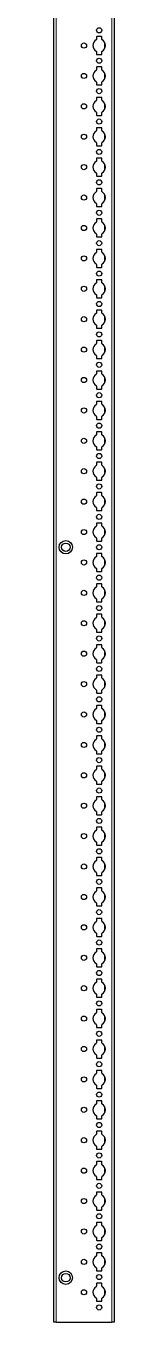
# Model space of a CAD drawing. Header units: millimetres. Extents: x -199 to 5225, y -1747 to 1507.
# Drawn here: x 4426 to 4475, y -852 to 214 of the extents above; entities that cross this region are included whole.
import ezdxf

# ---------------------------------------------------------------- set-up
doc = ezdxf.new("R2010")
doc.units = ezdxf.units.MM

msp = doc.modelspace()

# ---------------------------------------------------------------- linework, layer by layer
at = {"color": 7, "linetype": 'Continuous', "lineweight": 25}
for p, q in [((4425.51, -851.79), (4425.51, 1047.21)), ((4475.21, 1047.21), (4475.21, -851.79)), ((4460.56, 204.61), (4460.56, 202.73)), ((4464.66, 205.11), (4461.06, 205.11)), ((4465.16, 202.73), (4465.16, 204.61)), ((4460.56, 192.68), (4460.56, 190.81)), ((4465.16, 190.81), (4465.16, 192.68)), ((4461.06, 190.31), (4464.66, 190.31)), ((4460.56, 179.61), (4460.56, 177.73)), ((4464.66, 180.11), (4461.06, 180.11)), ((4465.16, 177.73), (4465.16, 179.61)), ((4460.56, 167.68), (4460.56, 165.81)), ((4461.06, 165.31), (4464.66, 165.31)), ((4465.16, 165.81), (4465.16, 167.68)), ((4460.56, 154.61), (4460.56, 152.73)), ((4464.66, 155.11), (4461.06, 155.11)), ((4465.16, 152.73), (4465.16, 154.61)), ((4460.56, 142.68), (4460.56, 140.81)), ((4461.06, 140.31), (4464.66, 140.31)), ((4465.16, 140.81), (4465.16, 142.68)), ((4460.56, 129.61), (4460.56, 127.73)), ((4464.66, 130.11), (4461.06, 130.11)), ((4465.16, 127.73), (4465.16, 129.61)), ((4460.56, 117.68), (4460.56, 115.81)), ((4465.16, 115.81), (4465.16, 117.68)), ((4461.06, 115.31), (4464.66, 115.31)), ((4460.56, 104.61), (4460.56, 102.73)), ((4464.66, 105.11), (4461.06, 105.11)), ((4465.16, 102.73), (4465.16, 104.61)), ((4460.56, 92.68), (4460.56, 90.81)), ((4461.06, 90.31), (4464.66, 90.31)), ((4465.16, 90.81), (4465.16, 92.68)), ((4460.56, 79.61), (4460.56, 77.73)), ((4464.66, 80.11), (4461.06, 80.11)), ((4465.16, 77.73), (4465.16, 79.61)), ((4460.56, 67.68), (4460.56, 65.81)), ((4461.06, 65.31), (4464.66, 65.31)), ((4465.16, 65.81), (4465.16, 67.68)), ((4460.56, 54.61), (4460.56, 52.73)), ((4464.66, 55.11), (4461.06, 55.11)), ((4465.16, 52.73), (4465.16, 54.61)), ((4460.56, 42.68), (4460.56, 40.81)), ((4465.16, 40.81), (4465.16, 42.68)), ((4461.06, 40.31), (4464.66, 40.31)), ((4460.56, 29.61), (4460.56, 27.73)), ((4464.66, 30.11), (4461.06, 30.11)), ((4465.16, 27.73), (4465.16, 29.61)), ((4460.56, 17.68), (4460.56, 15.81)), ((4461.06, 15.31), (4464.66, 15.31)), ((4465.16, 15.81), (4465.16, 17.68)), ((4460.56, 4.61), (4460.56, 2.73)), ((4464.66, 5.11), (4461.06, 5.11)), ((4465.16, 2.73), (4465.16, 4.61)), ((4460.56, -7.32), (4460.56, -9.19)), ((4461.06, -9.69), (4464.66, -9.69)), ((4465.16, -9.19), (4465.16, -7.32)), ((4460.56, -20.39), (4460.56, -22.27)), ((4464.66, -19.89), (4461.06, -19.89)), ((4465.16, -22.27), (4465.16, -20.39)), ((4460.56, -32.32), (4460.56, -34.19)), ((4461.06, -34.69), (4464.66, -34.69)), ((4465.16, -34.19), (4465.16, -32.32)), ((4460.56, -45.39), (4460.56, -47.27)), ((4464.66, -44.89), (4461.06, -44.89)), ((4465.16, -47.27), (4465.16, -45.39)), ((4460.56, -57.32), (4460.56, -59.19)), ((4461.06, -59.69), (4464.66, -59.69)), ((4465.16, -59.19), (4465.16, -57.32)), ((4460.56, -70.39), (4460.56, -72.27)), ((4464.66, -69.89), (4461.06, -69.89)), ((4465.16, -72.27), (4465.16, -70.39)), ((4460.56, -82.32), (4460.56, -84.19)), ((4461.06, -84.69), (4464.66, -84.69)), ((4465.16, -84.19), (4465.16, -82.32)), ((4460.56, -95.39), (4460.56, -97.27)), ((4464.66, -94.89), (4461.06, -94.89)), ((4465.16, -97.27), (4465.16, -95.39)), ((4460.56, -107.32), (4460.56, -109.19)), ((4461.06, -109.69), (4464.66, -109.69)), ((4465.16, -109.19), (4465.16, -107.32)), ((4460.56, -120.39), (4460.56, -122.27)), ((4464.66, -119.89), (4461.06, -119.89)), ((4465.16, -122.27), (4465.16, -120.39)), ((4460.56, -132.32), (4460.56, -134.19)), ((4461.06, -134.69), (4464.66, -134.69)), ((4465.16, -134.19), (4465.16, -132.32)), ((4460.56, -145.39), (4460.56, -147.27)), ((4464.66, -144.89), (4461.06, -144.89)), ((4465.16, -147.27), (4465.16, -145.39)), ((4460.56, -157.32), (4460.56, -159.19)), ((4461.06, -159.69), (4464.66, -159.69)), ((4465.16, -159.19), (4465.16, -157.32)), ((4460.56, -170.39), (4460.56, -172.27)), ((4464.66, -169.89), (4461.06, -169.89)), ((4465.16, -172.27), (4465.16, -170.39)), ((4460.56, -182.32), (4460.56, -184.19)), ((4461.06, -184.69), (4464.66, -184.69)), ((4465.16, -184.19), (4465.16, -182.32)), ((4460.56, -195.39), (4460.56, -197.27)), ((4464.66, -194.89), (4461.06, -194.89)), ((4465.16, -197.27), (4465.16, -195.39)), ((4460.56, -207.32), (4460.56, -209.19)), ((4461.06, -209.69), (4464.66, -209.69)), ((4465.16, -209.19), (4465.16, -207.32)), ((4460.56, -220.39), (4460.56, -222.27)), ((4464.66, -219.89), (4461.06, -219.89)), ((4465.16, -222.27), (4465.16, -220.39)), ((4460.56, -232.32), (4460.56, -234.19)), ((4465.16, -234.19), (4465.16, -232.32)), ((4461.06, -234.69), (4464.66, -234.69)), ((4464.66, -244.89), (4461.06, -244.89)), ((4460.56, -245.39), (4460.56, -247.27)), ((4465.16, -247.27), (4465.16, -245.39)), ((4460.56, -257.32), (4460.56, -259.19)), ((4461.06, -259.69), (4464.66, -259.69)), ((4465.16, -259.19), (4465.16, -257.32)), ((4460.56, -270.39), (4460.56, -272.27)), ((4464.66, -269.89), (4461.06, -269.89)), ((4465.16, -272.27), (4465.16, -270.39)), ((4460.56, -282.32), (4460.56, -284.19)), ((4461.06, -284.69), (4464.66, -284.69)), ((4465.16, -284.19), (4465.16, -282.32)), ((4460.56, -295.39), (4460.56, -297.27)), ((4464.66, -294.89), (4461.06, -294.89)), ((4465.16, -297.27), (4465.16, -295.39)), ((4460.56, -307.32), (4460.56, -309.19)), ((4465.16, -309.19), (4465.16, -307.32)), ((4461.06, -309.69), (4464.66, -309.69)), ((4460.56, -320.39), (4460.56, -322.27)), ((4464.66, -319.89), (4461.06, -319.89)), ((4465.16, -322.27), (4465.16, -320.39)), ((4460.56, -332.32), (4460.56, -334.19)), ((4461.06, -334.69), (4464.66, -334.69)), ((4465.16, -334.19), (4465.16, -332.32)), ((4460.56, -345.39), (4460.56, -347.27)), ((4464.66, -344.89), (4461.06, -344.89)), ((4465.16, -347.27), (4465.16, -345.39)), ((4460.56, -357.32), (4460.56, -359.19)), ((4461.06, -359.69), (4464.66, -359.69)), ((4465.16, -359.19), (4465.16, -357.32)), ((4460.56, -370.39), (4460.56, -372.27)), ((4464.66, -369.89), (4461.06, -369.89)), ((4465.16, -372.27), (4465.16, -370.39)), ((4460.56, -382.32), (4460.56, -384.19)), ((4465.16, -384.19), (4465.16, -382.32)), ((4461.06, -384.69), (4464.66, -384.69)), ((4460.56, -395.39), (4460.56, -397.27)), ((4464.66, -394.89), (4461.06, -394.89)), ((4465.16, -397.27), (4465.16, -395.39)), ((4460.56, -407.32), (4460.56, -409.19)), ((4461.06, -409.69), (4464.66, -409.69)), ((4465.16, -409.19), (4465.16, -407.32)), ((4460.56, -420.39), (4460.56, -422.27)), ((4464.66, -419.89), (4461.06, -419.89)), ((4465.16, -422.27), (4465.16, -420.39)), ((4460.56, -432.32), (4460.56, -434.19)), ((4461.06, -434.69), (4464.66, -434.69)), ((4465.16, -434.19), (4465.16, -432.32)), ((4460.56, -445.39), (4460.56, -447.27)), ((4464.66, -444.89), (4461.06, -444.89)), ((4465.16, -447.27), (4465.16, -445.39)), ((4460.56, -457.32), (4460.56, -459.19)), ((4465.16, -459.19), (4465.16, -457.32)), ((4461.06, -459.69), (4464.66, -459.69)), ((4460.56, -470.39), (4460.56, -472.27)), ((4464.66, -469.89), (4461.06, -469.89)), ((4465.16, -472.27), (4465.16, -470.39)), ((4460.56, -482.32), (4460.56, -484.19)), ((4461.06, -484.69), (4464.66, -484.69)), ((4465.16, -484.19), (4465.16, -482.32)), ((4460.56, -495.39), (4460.56, -497.27)), ((4464.66, -494.89), (4461.06, -494.89)), ((4465.16, -497.27), (4465.16, -495.39)), ((4460.56, -507.32), (4460.56, -509.19)), ((4461.06, -509.69), (4464.66, -509.69)), ((4465.16, -509.19), (4465.16, -507.32)), ((4460.56, -520.39), (4460.56, -522.27)), ((4464.66, -519.89), (4461.06, -519.89)), ((4465.16, -522.27), (4465.16, -520.39)), ((4460.56, -532.32), (4460.56, -534.19)), ((4465.16, -534.19), (4465.16, -532.32)), ((4461.06, -534.69), (4464.66, -534.69)), ((4460.56, -545.39), (4460.56, -547.27)), ((4464.66, -544.89), (4461.06, -544.89)), ((4465.16, -547.27), (4465.16, -545.39)), ((4460.56, -557.32), (4460.56, -559.19)), ((4461.06, -559.69), (4464.66, -559.69)), ((4465.16, -559.19), (4465.16, -557.32)), ((4460.56, -570.39), (4460.56, -572.27)), ((4464.66, -569.89), (4461.06, -569.89)), ((4465.16, -572.27), (4465.16, -570.39)), ((4460.56, -582.32), (4460.56, -584.19)), ((4461.06, -584.69), (4464.66, -584.69)), ((4465.16, -584.19), (4465.16, -582.32)), ((4460.56, -595.39), (4460.56, -597.27)), ((4464.66, -594.89), (4461.06, -594.89)), ((4465.16, -597.27), (4465.16, -595.39)), ((4460.56, -607.32), (4460.56, -609.19)), ((4465.16, -609.19), (4465.16, -607.32)), ((4461.06, -609.69), (4464.66, -609.69)), ((4460.56, -620.39), (4460.56, -622.27)), ((4464.66, -619.89), (4461.06, -619.89)), ((4465.16, -622.27), (4465.16, -620.39)), ((4460.56, -632.32), (4460.56, -634.19)), ((4461.06, -634.69), (4464.66, -634.69)), ((4465.16, -634.19), (4465.16, -632.32)), ((4460.56, -645.39), (4460.56, -647.27)), ((4464.66, -644.89), (4461.06, -644.89)), ((4465.16, -647.27), (4465.16, -645.39)), ((4460.56, -657.32), (4460.56, -659.19)), ((4461.06, -659.69), (4464.66, -659.69)), ((4465.16, -659.19), (4465.16, -657.32)), ((4460.56, -670.39), (4460.56, -672.27)), ((4464.66, -669.89), (4461.06, -669.89)), ((4465.16, -672.27), (4465.16, -670.39)), ((4460.56, -682.32), (4460.56, -684.19)), ((4461.06, -684.69), (4464.66, -684.69)), ((4465.16, -684.19), (4465.16, -682.32)), ((4460.56, -695.39), (4460.56, -697.27)), ((4464.66, -694.89), (4461.06, -694.89)), ((4465.16, -697.27), (4465.16, -695.39)), ((4460.56, -707.32), (4460.56, -709.19)), ((4461.06, -709.69), (4464.66, -709.69)), ((4465.16, -709.19), (4465.16, -707.32)), ((4460.56, -720.39), (4460.56, -722.27)), ((4464.66, -719.89), (4461.06, -719.89)), ((4465.16, -722.27), (4465.16, -720.39)), ((4460.56, -732.32), (4460.56, -734.19)), ((4461.06, -734.69), (4464.66, -734.69)), ((4465.16, -734.19), (4465.16, -732.32)), ((4460.56, -745.39), (4460.56, -747.27)), ((4464.66, -744.89), (4461.06, -744.89)), ((4465.16, -747.27), (4465.16, -745.39)), ((4460.56, -757.32), (4460.56, -759.19)), ((4461.06, -759.69), (4464.66, -759.69)), ((4465.16, -759.19), (4465.16, -757.32)), ((4460.56, -770.39), (4460.56, -772.27)), ((4464.66, -769.89), (4461.06, -769.89)), ((4465.16, -772.27), (4465.16, -770.39)), ((4460.56, -782.32), (4460.56, -784.19)), ((4461.06, -784.69), (4464.66, -784.69)), ((4465.16, -784.19), (4465.16, -782.32)), ((4460.56, -795.39), (4460.56, -797.27)), ((4464.66, -794.89), (4461.06, -794.89)), ((4465.16, -797.27), (4465.16, -795.39)), ((4460.56, -807.32), (4460.56, -809.19)), ((4461.06, -809.69), (4464.66, -809.69)), ((4465.16, -809.19), (4465.16, -807.32)), ((4460.56, -820.39), (4460.56, -822.27)), ((4464.66, -819.89), (4461.06, -819.89)), ((4465.16, -822.27), (4465.16, -820.39)), ((4460.56, -832.32), (4460.56, -834.19)), ((4461.06, -834.69), (4464.66, -834.69)), ((4465.16, -834.19), (4465.16, -832.32)), ((4427.51, -851.79), (4425.51, -851.79)), ((4427.51, -851.79), (4473.21, -851.79)), ((4475.21, -851.79), (4473.21, -851.79))]:
    msp.add_line(p, q, dxfattribs=at)
at = {"color": 8, "linetype": 'Continuous', "lineweight": 18}
for p, q in [((4427.51, 1047.21), (4427.51, -851.79)), ((4473.21, -851.79), (4473.21, 1047.21)), ((4467.36, 195), (4467.36, 200.41)), ((4467.36, 170), (4467.36, 175.41)), ((4467.36, 145), (4467.36, 150.41)), ((4467.36, 120), (4467.36, 125.41)), ((4467.36, 95), (4467.36, 100.41)), ((4467.36, 70), (4467.36, 75.41)), ((4467.36, 45), (4467.36, 50.41)), ((4467.36, 20), (4467.36, 25.41)), ((4467.36, -5), (4467.36, 0.41)), ((4467.36, -30), (4467.36, -24.59)), ((4467.36, -55), (4467.36, -49.59)), ((4467.36, -80), (4467.36, -74.59)), ((4467.36, -105), (4467.36, -99.59)), ((4467.36, -130), (4467.36, -124.59)), ((4467.36, -155), (4467.36, -149.59)), ((4467.36, -180), (4467.36, -174.59)), ((4467.36, -205), (4467.36, -199.59)), ((4467.36, -230), (4467.36, -224.59)), ((4467.36, -255), (4467.36, -249.59)), ((4467.36, -280), (4467.36, -274.59)), ((4467.36, -305), (4467.36, -299.59)), ((4467.36, -330), (4467.36, -324.59)), ((4467.36, -355), (4467.36, -349.59)), ((4467.36, -380), (4467.36, -374.59)), ((4467.36, -405), (4467.36, -399.59)), ((4467.36, -430), (4467.36, -424.59)), ((4467.36, -455), (4467.36, -449.59)), ((4467.36, -480), (4467.36, -474.59)), ((4467.36, -505), (4467.36, -499.59)), ((4467.36, -530), (4467.36, -524.59)), ((4467.36, -555), (4467.36, -549.59)), ((4467.36, -580), (4467.36, -574.59)), ((4467.36, -605), (4467.36, -599.59)), ((4467.36, -630), (4467.36, -624.59)), ((4467.36, -655), (4467.36, -649.59)), ((4467.36, -680), (4467.36, -674.59)), ((4467.36, -705), (4467.36, -699.59)), ((4467.36, -730), (4467.36, -724.59)), ((4467.36, -755), (4467.36, -749.59)), ((4467.36, -780), (4467.36, -774.59)), ((4467.36, -805), (4467.36, -799.59)), ((4467.36, -830), (4467.36, -824.59))]:
    msp.add_line(p, q, dxfattribs=at)
at = {"color": 7, "linetype": 'Continuous', "lineweight": 25}
for centre, radius in [((4462.86, 210.21), 2.12), ((4450.36, 197.71), 2.12), ((4462.86, 185.21), 2.12), ((4450.36, 172.71), 2.12), ((4462.86, 160.21), 2.12), ((4450.36, 147.71), 2.12), ((4462.86, 135.21), 2.12), ((4450.36, 122.71), 2.12), ((4462.86, 110.21), 2.12), ((4450.36, 97.71), 2.12), ((4462.86, 85.21), 2.12), ((4450.36, 72.71), 2.12), ((4462.86, 60.21), 2.12), ((4450.36, 47.71), 2.12), ((4462.86, 35.21), 2.12), ((4450.36, 22.71), 2.12), ((4462.86, 10.21), 2.12), ((4450.36, -2.29), 2.12), ((4462.86, -14.79), 2.12), ((4450.36, -27.29), 2.12), ((4462.86, -39.79), 2.12), ((4450.36, -52.29), 2.12), ((4462.86, -64.79), 2.12), ((4450.36, -77.29), 2.12), ((4462.86, -89.79), 2.12), ((4450.36, -102.29), 2.12), ((4462.86, -114.79), 2.12), ((4450.36, -127.29), 2.12), ((4462.86, -139.79), 2.12), ((4450.36, -152.29), 2.12), ((4462.86, -164.79), 2.12), ((4450.36, -177.29), 2.12), ((4462.86, -189.79), 2.12), ((4450.36, -202.29), 2.12), ((4435.36, -214.79), 5.5), ((4435.36, -214.79), 3.5), ((4462.86, -214.79), 2.12), ((4450.36, -227.29), 2.12), ((4462.86, -239.79), 2.12), ((4450.36, -252.29), 2.12), ((4462.86, -264.79), 2.12), ((4450.36, -277.29), 2.12), ((4462.86, -289.79), 2.12), ((4450.36, -302.29), 2.12), ((4462.86, -314.79), 2.12), ((4450.36, -327.29), 2.12), ((4462.86, -339.79), 2.12), ((4450.36, -352.29), 2.12), ((4462.86, -364.79), 2.12), ((4450.36, -377.29), 2.12), ((4462.86, -389.79), 2.12), ((4450.36, -402.29), 2.12), ((4462.86, -414.79), 2.12), ((4450.36, -427.29), 2.12), ((4462.86, -439.79), 2.12), ((4450.36, -452.29), 2.12), ((4462.86, -464.79), 2.12), ((4450.36, -477.29), 2.12), ((4462.86, -489.79), 2.12), ((4450.36, -502.29), 2.12), ((4462.86, -514.79), 2.12), ((4450.36, -527.29), 2.12), ((4462.86, -539.79), 2.12), ((4450.36, -552.29), 2.12), ((4462.86, -564.79), 2.12), ((4450.36, -577.29), 2.12), ((4462.86, -589.79), 2.12), ((4450.36, -602.29), 2.12), ((4462.86, -614.79), 2.12), ((4450.36, -627.29), 2.12), ((4462.86, -639.79), 2.12), ((4450.36, -652.29), 2.12), ((4462.86, -664.79), 2.12), ((4450.36, -677.29), 2.12), ((4462.86, -689.79), 2.12), ((4450.36, -702.29), 2.12), ((4462.86, -714.79), 2.12), ((4450.36, -727.29), 2.12), ((4462.86, -739.79), 2.12), ((4450.36, -752.29), 2.12), ((4462.86, -764.79), 2.12), ((4450.36, -777.29), 2.12), ((4462.86, -789.79), 2.12), ((4435.36, -815.29), 5.5), ((4450.36, -802.29), 2.12), ((4435.36, -815.29), 3.5), ((4462.86, -814.79), 2.12), ((4450.36, -827.29), 2.12), ((4462.86, -839.79), 2.12)]:
    msp.add_circle(centre, radius, dxfattribs=at)
for centre, radius, start, end in [((4460.06, 202.73), 0.5, 299.14074, 0), ((4461.06, 204.61), 0.5, 90, 180), ((4464.66, 204.61), 0.5, 0, 90), ((4465.66, 202.73), 0.5, 180, 240.85926), ((4462.86, 197.71), 5.25, 119.14074, 240.85926), ((4460.06, 192.68), 0.5, 0, 60.85926), ((4465.66, 192.68), 0.5, 119.14074, 180), ((4462.86, 197.71), 5.25, 299.14074, 60.85926), ((4461.06, 190.81), 0.5, 180, 270), ((4464.66, 190.81), 0.5, 270, 0), ((4462.86, 172.71), 5.25, 119.14074, 240.85926), ((4460.06, 177.73), 0.5, 299.14074, 0), ((4461.06, 179.61), 0.5, 90, 180), ((4464.66, 179.61), 0.5, 360, 90), ((4465.66, 177.73), 0.5, 180, 240.85926), ((4462.86, 172.71), 5.25, 299.14074, 60.85926), ((4460.06, 167.68), 0.5, 0, 60.85926), ((4461.06, 165.81), 0.5, 180, 270), ((4464.66, 165.81), 0.5, 270, 0), ((4465.66, 167.68), 0.5, 119.14074, 180), ((4462.86, 147.71), 5.25, 119.14074, 240.85926), ((4460.06, 152.73), 0.5, 299.14074, 0), ((4461.06, 154.61), 0.5, 90, 180), ((4464.66, 154.61), 0.5, 360, 90), ((4465.66, 152.73), 0.5, 180, 240.85926), ((4462.86, 147.71), 5.25, 299.14074, 60.85926), ((4460.06, 142.68), 0.5, 0, 60.85926), ((4461.06, 140.81), 0.5, 180, 270), ((4464.66, 140.81), 0.5, 270, 0), ((4465.66, 142.68), 0.5, 119.14074, 180), ((4461.06, 129.61), 0.5, 90, 180), ((4464.66, 129.61), 0.5, 0, 90), ((4462.86, 122.71), 5.25, 119.14074, 240.85926), ((4460.06, 127.73), 0.5, 299.14074, 0), ((4460.06, 117.68), 0.5, 0, 60.85926), ((4465.66, 127.73), 0.5, 180, 240.85926), ((4465.66, 117.68), 0.5, 119.14074, 180), ((4462.86, 122.71), 5.25, 299.14074, 60.85926), ((4461.06, 115.81), 0.5, 180, 270), ((4464.66, 115.81), 0.5, 270, 0), ((4462.86, 97.71), 5.25, 119.14074, 240.85926), ((4460.06, 102.73), 0.5, 299.14074, 0), ((4461.06, 104.61), 0.5, 90, 180), ((4464.66, 104.61), 0.5, 0, 90), ((4465.66, 102.73), 0.5, 180, 240.85926), ((4462.86, 97.71), 5.25, 299.14074, 60.85926), ((4460.06, 92.68), 0.5, 0, 60.85926), ((4461.06, 90.81), 0.5, 180, 270), ((4464.66, 90.81), 0.5, 270, 0), ((4465.66, 92.68), 0.5, 119.14074, 180), ((4462.86, 72.71), 5.25, 119.14074, 240.85926), ((4460.06, 77.73), 0.5, 299.14074, 0), ((4461.06, 79.61), 0.5, 90, 180), ((4464.66, 79.61), 0.5, 0, 90), ((4465.66, 77.73), 0.5, 180, 240.85926), ((4462.86, 72.71), 5.25, 299.14074, 60.85926), ((4460.06, 67.68), 0.5, 0, 60.85926), ((4461.06, 65.81), 0.5, 180, 270), ((4464.66, 65.81), 0.5, 270, 0), ((4465.66, 67.68), 0.5, 119.14074, 180), ((4461.06, 54.61), 0.5, 90, 180), ((4464.66, 54.61), 0.5, 0, 90), ((4462.86, 47.71), 5.25, 119.14074, 240.85926), ((4460.06, 52.73), 0.5, 299.14074, 0), ((4460.06, 42.68), 0.5, 0, 60.85926), ((4465.66, 52.73), 0.5, 180, 240.85926), ((4465.66, 42.68), 0.5, 119.14074, 180), ((4462.86, 47.71), 5.25, 299.14074, 60.85926), ((4461.06, 40.81), 0.5, 180, 270), ((4464.66, 40.81), 0.5, 270, 0), ((4462.86, 22.71), 5.25, 119.14074, 240.85926), ((4460.06, 27.73), 0.5, 299.14074, 0), ((4461.06, 29.61), 0.5, 90, 180), ((4464.66, 29.61), 0.5, 0, 90), ((4465.66, 27.73), 0.5, 180, 240.85926), ((4462.86, 22.71), 5.25, 299.14074, 60.85926), ((4460.06, 17.68), 0.5, 0, 60.85926), ((4461.06, 15.81), 0.5, 180, 270), ((4464.66, 15.81), 0.5, 270, 0), ((4465.66, 17.68), 0.5, 119.14074, 180), ((4462.86, -2.29), 5.25, 119.14074, 240.85926), ((4460.06, 2.73), 0.5, 299.14074, 0), ((4461.06, 4.61), 0.5, 90, 180), ((4464.66, 4.61), 0.5, 0, 90), ((4465.66, 2.73), 0.5, 180, 240.85926), ((4462.86, -2.29), 5.25, 299.14074, 60.85926), ((4460.06, -7.32), 0.5, 0, 60.85926), ((4461.06, -9.19), 0.5, 180, 270), ((4464.66, -9.19), 0.5, 270, 0), ((4465.66, -7.32), 0.5, 119.14074, 180), ((4461.06, -20.39), 0.5, 90, 180), ((4464.66, -20.39), 0.5, 0, 90), ((4462.86, -27.29), 5.25, 119.14074, 240.85926), ((4460.06, -22.27), 0.5, 299.14074, 0), ((4460.06, -32.32), 0.5, 0, 60.85926), ((4465.66, -22.27), 0.5, 180, 240.85926), ((4465.66, -32.32), 0.5, 119.14074, 180), ((4462.86, -27.29), 5.25, 299.14074, 60.85926), ((4461.06, -34.19), 0.5, 180, 270), ((4464.66, -34.19), 0.5, 270, 0), ((4462.86, -52.29), 5.25, 119.14074, 240.85926), ((4460.06, -47.27), 0.5, 299.14074, 0), ((4461.06, -45.39), 0.5, 90, 180), ((4464.66, -45.39), 0.5, 0, 90), ((4465.66, -47.27), 0.5, 180, 240.85926), ((4462.86, -52.29), 5.25, 299.14074, 60.85926), ((4460.06, -57.32), 0.5, 0, 60.85926), ((4461.06, -59.19), 0.5, 180, 270), ((4464.66, -59.19), 0.5, 270, 0), ((4465.66, -57.32), 0.5, 119.14074, 180), ((4462.86, -77.29), 5.25, 119.14074, 240.85926), ((4460.06, -72.27), 0.5, 299.14074, 0), ((4461.06, -70.39), 0.5, 90, 180), ((4464.66, -70.39), 0.5, 0, 90), ((4465.66, -72.27), 0.5, 180, 240.85926), ((4462.86, -77.29), 5.25, 299.14074, 60.85926), ((4460.06, -82.32), 0.5, 0, 60.85926), ((4461.06, -84.19), 0.5, 180, 270), ((4464.66, -84.19), 0.5, 270, 0), ((4465.66, -82.32), 0.5, 119.14074, 180), ((4461.06, -95.39), 0.5, 90, 180), ((4464.66, -95.39), 0.5, 0, 90), ((4462.86, -102.29), 5.25, 119.14074, 240.85926), ((4460.06, -97.27), 0.5, 299.14074, 0), ((4465.66, -97.27), 0.5, 180, 240.85926), ((4462.86, -102.29), 5.25, 299.14074, 60.85926), ((4460.06, -107.32), 0.5, 0, 60.85926), ((4461.06, -109.19), 0.5, 180, 270), ((4464.66, -109.19), 0.5, 270, 0), ((4465.66, -107.32), 0.5, 119.14074, 180), ((4462.86, -127.29), 5.25, 119.14074, 240.85926), ((4460.06, -122.27), 0.5, 299.14074, 0), ((4461.06, -120.39), 0.5, 90, 180), ((4464.66, -120.39), 0.5, 0, 90), ((4465.66, -122.27), 0.5, 180, 240.85926), ((4462.86, -127.29), 5.25, 299.14074, 60.85926), ((4460.06, -132.32), 0.5, 0, 60.85926), ((4461.06, -134.19), 0.5, 180, 270), ((4464.66, -134.19), 0.5, 270, 0), ((4465.66, -132.32), 0.5, 119.14074, 180), ((4462.86, -152.29), 5.25, 119.14074, 240.85926), ((4460.06, -147.27), 0.5, 299.14074, 0), ((4461.06, -145.39), 0.5, 90, 180), ((4464.66, -145.39), 0.5, 0, 90), ((4465.66, -147.27), 0.5, 180, 240.85926), ((4462.86, -152.29), 5.25, 299.14074, 60.85926), ((4460.06, -157.32), 0.5, 0, 60.85926), ((4461.06, -159.19), 0.5, 180, 270), ((4464.66, -159.19), 0.5, 270, 0), ((4465.66, -157.32), 0.5, 119.14074, 180), ((4461.06, -170.39), 0.5, 90, 180), ((4464.66, -170.39), 0.5, 0, 90), ((4462.86, -177.29), 5.25, 119.14074, 240.85926), ((4460.06, -172.27), 0.5, 299.14074, 0), ((4465.66, -172.27), 0.5, 180, 240.85926), ((4462.86, -177.29), 5.25, 299.14074, 60.85926), ((4460.06, -182.32), 0.5, 0, 60.85926), ((4461.06, -184.19), 0.5, 180, 270), ((4464.66, -184.19), 0.5, 270, 0), ((4465.66, -182.32), 0.5, 119.14074, 180), ((4462.86, -202.29), 5.25, 119.14074, 240.85926), ((4460.06, -197.27), 0.5, 299.14074, 0), ((4461.06, -195.39), 0.5, 90, 180), ((4464.66, -195.39), 0.5, 0, 90), ((4465.66, -197.27), 0.5, 180, 240.85926), ((4462.86, -202.29), 5.25, 299.14074, 60.85926), ((4460.06, -207.32), 0.5, 0, 60.85926), ((4461.06, -209.19), 0.5, 180, 270), ((4464.66, -209.19), 0.5, 270, 0), ((4465.66, -207.32), 0.5, 119.14074, 180), ((4462.86, -227.29), 5.25, 119.14074, 240.85926), ((4460.06, -222.27), 0.5, 299.14074, 0), ((4461.06, -220.39), 0.5, 90, 180), ((4464.66, -220.39), 0.5, 0, 90), ((4465.66, -222.27), 0.5, 180, 240.85926), ((4462.86, -227.29), 5.25, 299.14074, 60.85926), ((4460.06, -232.32), 0.5, 0, 60.85926), ((4461.06, -234.19), 0.5, 180, 270), ((4464.66, -234.19), 0.5, 270, 0), ((4465.66, -232.32), 0.5, 119.14074, 180), ((4461.06, -245.39), 0.5, 90, 180), ((4464.66, -245.39), 0.5, 0, 90), ((4462.86, -252.29), 5.25, 119.14074, 240.85926), ((4460.06, -247.27), 0.5, 299.14074, 0), ((4465.66, -247.27), 0.5, 180, 240.85926), ((4462.86, -252.29), 5.25, 299.14074, 60.85926), ((4460.06, -257.32), 0.5, 0, 60.85926), ((4461.06, -259.19), 0.5, 180, 270), ((4464.66, -259.19), 0.5, 270, 0), ((4465.66, -257.32), 0.5, 119.14074, 180), ((4462.86, -277.29), 5.25, 119.14074, 240.85926), ((4460.06, -272.27), 0.5, 299.14074, 0), ((4461.06, -270.39), 0.5, 90, 180), ((4464.66, -270.39), 0.5, 0, 90), ((4465.66, -272.27), 0.5, 180, 240.85926), ((4462.86, -277.29), 5.25, 299.14074, 60.85926), ((4460.06, -282.32), 0.5, 0, 60.85926), ((4461.06, -284.19), 0.5, 180, 270), ((4464.66, -284.19), 0.5, 270, 0), ((4465.66, -282.32), 0.5, 119.14074, 180), ((4462.86, -302.29), 5.25, 119.14074, 240.85926), ((4460.06, -297.27), 0.5, 299.14074, 0), ((4461.06, -295.39), 0.5, 90, 180), ((4464.66, -295.39), 0.5, 0, 90), ((4465.66, -297.27), 0.5, 180, 240.85926), ((4462.86, -302.29), 5.25, 299.14074, 60.85926), ((4460.06, -307.32), 0.5, 0, 60.85926), ((4465.66, -307.32), 0.5, 119.14074, 180), ((4461.06, -309.19), 0.5, 180, 270), ((4464.66, -309.19), 0.5, 270, 0), ((4462.86, -327.29), 5.25, 119.14074, 240.85926), ((4460.06, -322.27), 0.5, 299.14074, 0), ((4461.06, -320.39), 0.5, 90, 180), ((4464.66, -320.39), 0.5, 0, 90), ((4465.66, -322.27), 0.5, 180, 240.85926), ((4462.86, -327.29), 5.25, 299.14074, 60.85926), ((4460.06, -332.32), 0.5, 0, 60.85926), ((4461.06, -334.19), 0.5, 180, 270), ((4464.66, -334.19), 0.5, 270, 0), ((4465.66, -332.32), 0.5, 119.14074, 180), ((4462.86, -352.29), 5.25, 119.14074, 240.85926), ((4460.06, -347.27), 0.5, 299.14074, 0), ((4461.06, -345.39), 0.5, 90, 180), ((4464.66, -345.39), 0.5, 0, 90), ((4465.66, -347.27), 0.5, 180, 240.85926), ((4462.86, -352.29), 5.25, 299.14074, 60.85926), ((4460.06, -357.32), 0.5, 0, 60.85926), ((4461.06, -359.19), 0.5, 180, 270), ((4464.66, -359.19), 0.5, 270, 0), ((4465.66, -357.32), 0.5, 119.14074, 180), ((4462.86, -377.29), 5.25, 119.14074, 240.85926), ((4460.06, -372.27), 0.5, 299.14074, 0), ((4461.06, -370.39), 0.5, 90, 180), ((4464.66, -370.39), 0.5, 0, 90), ((4465.66, -372.27), 0.5, 180, 240.85926), ((4462.86, -377.29), 5.25, 299.14074, 60.85926), ((4460.06, -382.32), 0.5, 0, 60.85926), ((4465.66, -382.32), 0.5, 119.14074, 180), ((4461.06, -384.19), 0.5, 180, 270), ((4464.66, -384.19), 0.5, 270, 0), ((4462.86, -402.29), 5.25, 119.14074, 240.85926), ((4460.06, -397.27), 0.5, 299.14074, 0), ((4461.06, -395.39), 0.5, 90, 180), ((4464.66, -395.39), 0.5, 0, 90), ((4465.66, -397.27), 0.5, 180, 240.85926), ((4462.86, -402.29), 5.25, 299.14074, 60.85926), ((4460.06, -407.32), 0.5, 0, 60.85926), ((4461.06, -409.19), 0.5, 180, 270), ((4464.66, -409.19), 0.5, 270, 0), ((4465.66, -407.32), 0.5, 119.14074, 180), ((4462.86, -427.29), 5.25, 119.14074, 240.85926), ((4460.06, -422.27), 0.5, 299.14074, 0), ((4461.06, -420.39), 0.5, 90, 180), ((4464.66, -420.39), 0.5, 0, 90), ((4465.66, -422.27), 0.5, 180, 240.85926), ((4462.86, -427.29), 5.25, 299.14074, 60.85926), ((4460.06, -432.32), 0.5, 0, 60.85926), ((4461.06, -434.19), 0.5, 180, 270), ((4464.66, -434.19), 0.5, 270, 0), ((4465.66, -432.32), 0.5, 119.14074, 180), ((4460.06, -447.27), 0.5, 299.14074, 0), ((4461.06, -445.39), 0.5, 90, 180), ((4464.66, -445.39), 0.5, 0, 90), ((4465.66, -447.27), 0.5, 180, 240.85926), ((4462.86, -452.29), 5.25, 119.14074, 240.85926), ((4460.06, -457.32), 0.5, 0, 60.85926), ((4465.66, -457.32), 0.5, 119.14074, 180), ((4462.86, -452.29), 5.25, 299.14074, 60.85926), ((4461.06, -459.19), 0.5, 180, 270), ((4464.66, -459.19), 0.5, 270, 0), ((4462.86, -477.29), 5.25, 119.14074, 240.85926), ((4460.06, -472.27), 0.5, 299.14074, 0), ((4461.06, -470.39), 0.5, 90, 180), ((4464.66, -470.39), 0.5, 0, 90), ((4465.66, -472.27), 0.5, 180, 240.85926), ((4462.86, -477.29), 5.25, 299.14074, 60.85926), ((4460.06, -482.32), 0.5, 0, 60.85926), ((4461.06, -484.19), 0.5, 180, 270), ((4464.66, -484.19), 0.5, 270, 0), ((4465.66, -482.32), 0.5, 119.14074, 180), ((4462.86, -502.29), 5.25, 119.14074, 240.85926), ((4460.06, -497.27), 0.5, 299.14074, 0), ((4461.06, -495.39), 0.5, 90, 180), ((4464.66, -495.39), 0.5, 0, 90), ((4465.66, -497.27), 0.5, 180, 240.85926), ((4462.86, -502.29), 5.25, 299.14074, 60.85926), ((4460.06, -507.32), 0.5, 0, 60.85926), ((4461.06, -509.19), 0.5, 180, 270), ((4464.66, -509.19), 0.5, 270, 0), ((4465.66, -507.32), 0.5, 119.14074, 180), ((4461.06, -520.39), 0.5, 90, 180), ((4464.66, -520.39), 0.5, 0, 90), ((4462.86, -527.29), 5.25, 119.14074, 240.85926), ((4460.06, -522.27), 0.5, 299.14074, 0), ((4460.06, -532.32), 0.5, 0, 60.85926), ((4465.66, -522.27), 0.5, 180, 240.85926), ((4465.66, -532.32), 0.5, 119.14074, 180), ((4462.86, -527.29), 5.25, 299.14074, 60.85926), ((4461.06, -534.19), 0.5, 180, 270), ((4464.66, -534.19), 0.5, 270, 0), ((4462.86, -552.29), 5.25, 119.14074, 240.85926), ((4460.06, -547.27), 0.5, 299.14074, 0), ((4461.06, -545.39), 0.5, 90, 180), ((4464.66, -545.39), 0.5, 0, 90), ((4465.66, -547.27), 0.5, 180, 240.85926), ((4462.86, -552.29), 5.25, 299.14074, 60.85926), ((4460.06, -557.32), 0.5, 0, 60.85926), ((4461.06, -559.19), 0.5, 180, 270), ((4464.66, -559.19), 0.5, 270, 0), ((4465.66, -557.32), 0.5, 119.14074, 180), ((4462.86, -577.29), 5.25, 119.14074, 240.85926), ((4460.06, -572.27), 0.5, 299.14074, 0), ((4461.06, -570.39), 0.5, 90, 180), ((4464.66, -570.39), 0.5, 0, 90), ((4465.66, -572.27), 0.5, 180, 240.85926), ((4462.86, -577.29), 5.25, 299.14074, 60.85926), ((4460.06, -582.32), 0.5, 0, 60.85926), ((4461.06, -584.19), 0.5, 180, 270), ((4464.66, -584.19), 0.5, 270, 0), ((4465.66, -582.32), 0.5, 119.14074, 180), ((4461.06, -595.39), 0.5, 90, 180), ((4464.66, -595.39), 0.5, 0, 90), ((4462.86, -602.29), 5.25, 119.14074, 240.85926), ((4460.06, -597.27), 0.5, 299.14074, 0), ((4460.06, -607.32), 0.5, 0, 60.85926), ((4465.66, -597.27), 0.5, 180, 240.85926), ((4465.66, -607.32), 0.5, 119.14074, 180), ((4462.86, -602.29), 5.25, 299.14074, 60.85926), ((4461.06, -609.19), 0.5, 180, 270), ((4464.66, -609.19), 0.5, 270, 0), ((4462.86, -627.29), 5.25, 119.14074, 240.85926), ((4460.06, -622.27), 0.5, 299.14074, 0), ((4461.06, -620.39), 0.5, 90, 180), ((4464.66, -620.39), 0.5, 0, 90), ((4465.66, -622.27), 0.5, 180, 240.85926), ((4462.86, -627.29), 5.25, 299.14074, 60.85926), ((4460.06, -632.32), 0.5, 0, 60.85926), ((4461.06, -634.19), 0.5, 180, 270), ((4464.66, -634.19), 0.5, 270, 0), ((4465.66, -632.32), 0.5, 119.14074, 180), ((4462.86, -652.29), 5.25, 119.14074, 240.85926), ((4460.06, -647.27), 0.5, 299.14074, 0), ((4461.06, -645.39), 0.5, 90, 180), ((4464.66, -645.39), 0.5, 0, 90), ((4465.66, -647.27), 0.5, 180, 240.85926), ((4462.86, -652.29), 5.25, 299.14074, 60.85926), ((4460.06, -657.32), 0.5, 0, 60.85926), ((4461.06, -659.19), 0.5, 180, 270), ((4464.66, -659.19), 0.5, 270, 0), ((4465.66, -657.32), 0.5, 119.14074, 180), ((4461.06, -670.39), 0.5, 90, 180), ((4464.66, -670.39), 0.5, 0, 90), ((4462.86, -677.29), 5.25, 119.14074, 240.85926), ((4460.06, -672.27), 0.5, 299.14074, 0), ((4460.06, -682.32), 0.5, 0, 60.85926), ((4465.66, -672.27), 0.5, 180, 240.85926), ((4465.66, -682.32), 0.5, 119.14074, 180), ((4462.86, -677.29), 5.25, 299.14074, 60.85926), ((4461.06, -684.19), 0.5, 180, 270), ((4464.66, -684.19), 0.5, 270, 0), ((4462.86, -702.29), 5.25, 119.14074, 240.85926), ((4460.06, -697.27), 0.5, 299.14074, 0), ((4461.06, -695.39), 0.5, 90, 180), ((4464.66, -695.39), 0.5, 0, 90), ((4465.66, -697.27), 0.5, 180, 240.85926), ((4462.86, -702.29), 5.25, 299.14074, 60.85926), ((4460.06, -707.32), 0.5, 0, 60.85926), ((4461.06, -709.19), 0.5, 180, 270), ((4464.66, -709.19), 0.5, 270, 0), ((4465.66, -707.32), 0.5, 119.14074, 180), ((4462.86, -727.29), 5.25, 119.14074, 240.85926), ((4460.06, -722.27), 0.5, 299.14074, 0), ((4461.06, -720.39), 0.5, 90, 180), ((4464.66, -720.39), 0.5, 0, 90), ((4465.66, -722.27), 0.5, 180, 240.85926), ((4462.86, -727.29), 5.25, 299.14074, 60.85926), ((4460.06, -732.32), 0.5, 0, 60.85926), ((4461.06, -734.19), 0.5, 180, 270), ((4464.66, -734.19), 0.5, 270, 0), ((4465.66, -732.32), 0.5, 119.14074, 180), ((4461.06, -745.39), 0.5, 90, 180), ((4464.66, -745.39), 0.5, 0, 90), ((4462.86, -752.29), 5.25, 119.14074, 240.85926), ((4460.06, -747.27), 0.5, 299.14074, 0), ((4465.66, -747.27), 0.5, 180, 240.85926), ((4462.86, -752.29), 5.25, 299.14074, 60.85926), ((4460.06, -757.32), 0.5, 0, 60.85926), ((4461.06, -759.19), 0.5, 180, 270), ((4464.66, -759.19), 0.5, 270, 0), ((4465.66, -757.32), 0.5, 119.14074, 180), ((4462.86, -777.29), 5.25, 119.14074, 240.85926), ((4460.06, -772.27), 0.5, 299.14074, 0), ((4461.06, -770.39), 0.5, 90, 180), ((4464.66, -770.39), 0.5, 0, 90), ((4465.66, -772.27), 0.5, 180, 240.85926), ((4462.86, -777.29), 5.25, 299.14074, 60.85926), ((4460.06, -782.32), 0.5, 0, 60.85926), ((4461.06, -784.19), 0.5, 180, 270), ((4464.66, -784.19), 0.5, 270, 0), ((4465.66, -782.32), 0.5, 119.14074, 180), ((4462.86, -802.29), 5.25, 119.14074, 240.85926), ((4460.06, -797.27), 0.5, 299.14074, 0), ((4461.06, -795.39), 0.5, 90, 180), ((4464.66, -795.39), 0.5, 0, 90), ((4465.66, -797.27), 0.5, 180, 240.85926), ((4462.86, -802.29), 5.25, 299.14074, 60.85926), ((4460.06, -807.32), 0.5, 0, 60.85926), ((4461.06, -809.19), 0.5, 180, 270), ((4464.66, -809.19), 0.5, 270, 0), ((4465.66, -807.32), 0.5, 119.14074, 180), ((4461.06, -820.39), 0.5, 90, 180), ((4464.66, -820.39), 0.5, 0, 90), ((4462.86, -827.29), 5.25, 119.14074, 240.85926), ((4460.06, -822.27), 0.5, 299.14074, 0), ((4465.66, -822.27), 0.5, 180, 240.85926), ((4462.86, -827.29), 5.25, 299.14074, 60.85926), ((4460.06, -832.32), 0.5, 0, 60.85926), ((4461.06, -834.19), 0.5, 180, 270), ((4464.66, -834.19), 0.5, 270, 0), ((4465.66, -832.32), 0.5, 119.14074, 180)]:
    msp.add_arc(centre, radius, start, end, dxfattribs=at)

doc.saveas('drawing.dxf')
